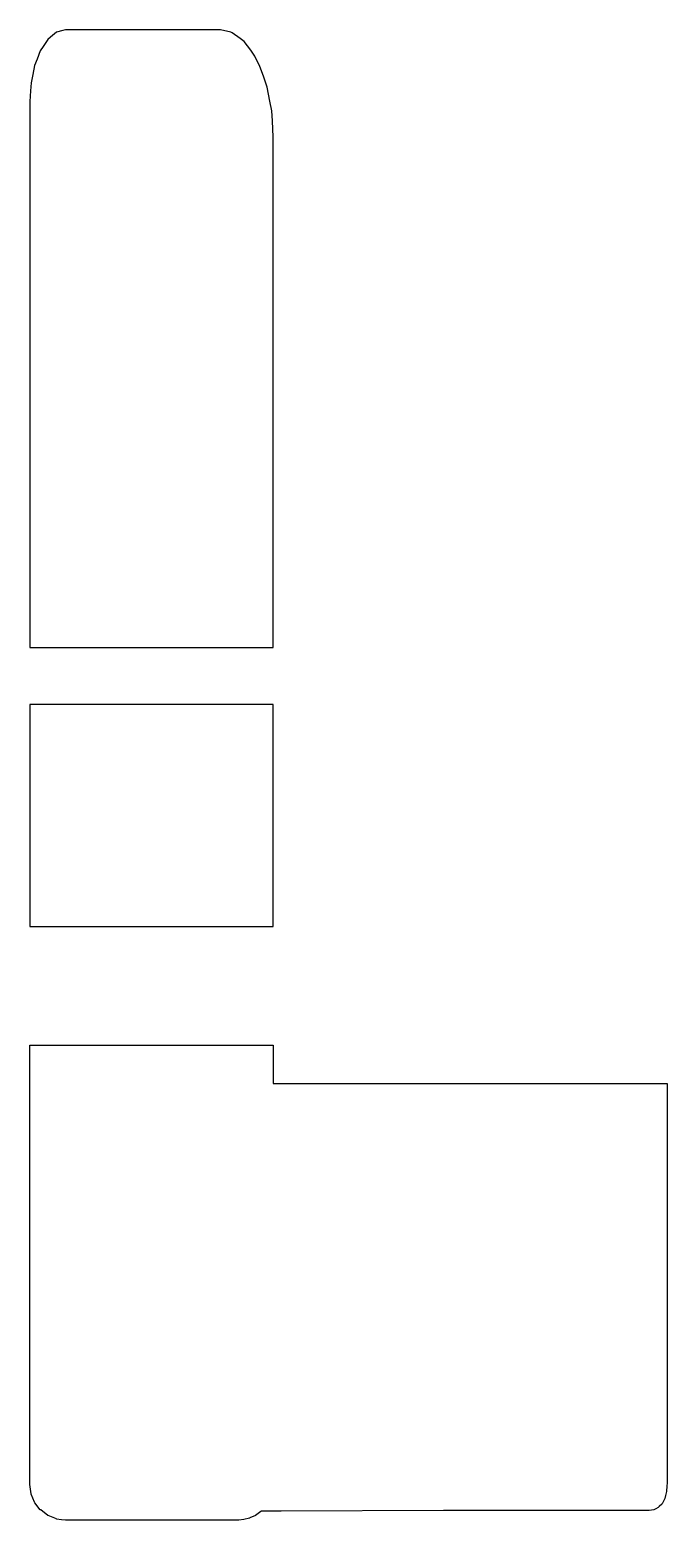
# Model space of a CAD drawing. Header units: metres. Extents: x 2.4 to 38, y -16 to 67.3.
import ezdxf

# ---------------------------------------------------------------- set-up
doc = ezdxf.new("R2010")
doc.units = ezdxf.units.M

msp = doc.modelspace()

# ---------------------------------------------------------------- linework, layer by layer
for p, q in [((3.4, 66.783), (3.137, 66.379)), ((3.555, 66.911), (3.4, 66.783)), ((3.882, 67.182), (3.555, 66.911)), ((4.249, 67.279), (3.882, 67.182)), ((4.4, 67.318), (4.249, 67.279)), ((5.643, 67.318), (4.4, 67.318)), ((13, 67.318), (5.643, 67.318)), ((13.057, 67.311), (13, 67.318)), ((13.626, 67.183), (13.057, 67.311)), ((13.698, 67.153), (13.626, 67.183)), ((14.147, 66.839), (13.698, 67.153)), ((14.363, 66.66), (14.147, 66.839)), ((14.742, 66.184), (14.363, 66.66)), ((2.986, 66.147), (2.802, 65.669)), ((3.137, 66.379), (2.986, 66.147)), ((14.963, 65.843), (14.742, 66.184)), ((15.252, 65.268), (14.963, 65.843)), ((2.668, 65.318), (2.566, 64.827)), ((2.802, 65.669), (2.668, 65.318)), ((15.46, 64.722), (15.252, 65.268)), ((2.468, 64.354), (2.439, 63.904)), ((2.566, 64.827), (2.468, 64.354)), ((15.65, 64.121), (15.46, 64.722)), ((2.439, 63.904), (2.4, 63.318)), ((15.811, 63.337), (15.65, 64.121)), ((15.909, 62.784), (15.811, 63.337)), ((2.4, 63.318), (2.4, 59.961)), ((15.949, 62.23), (15.909, 62.784)), ((16, 61.318), (15.949, 62.23)), ((16, 58.79), (16, 61.318)), ((2.4, 59.961), (2.4, 52.4)), ((16, 48.887), (16, 58.79)), ((2.4, 52.4), (2.4, 48.545)), ((2.4, 48.545), (2.4, 48.488)), ((2.4, 48.488), (2.4, 48.375)), ((2.4, 48.375), (2.4, 43.78)), ((16, 48.545), (16, 48.887)), ((16, 48.488), (16, 48.545)), ((16, 48.375), (16, 48.488)), ((16, 46.959), (16, 48.375)), ((16, 39.715), (16, 46.959)), ((2.4, 43.78), (2.4, 39.715)), ((2.4, 39.715), (2.4, 39.135)), ((16, 38.266), (16, 39.715)), ((2.4, 39.135), (2.4, 38.266)), ((2.4, 38.266), (2.4, 35.222)), ((16, 32.787), (16, 38.266)), ((2.4, 35.222), (2.4, 32.787)), ((2.4, 32.787), (11.005, 32.787)), ((11.005, 32.787), (16, 32.787)), ((16, 32.787), (16, 32.787)), ((7.395, 29.606), (2.4, 29.606)), ((2.4, 29.606), (2.4, 26.617)), ((16, 29.606), (7.395, 29.606)), ((16, 24.126), (16, 29.606)), ((2.4, 26.617), (2.4, 24.126)), ((2.4, 24.126), (2.4, 22.161)), ((16, 19.213), (16, 24.126)), ((2.4, 22.161), (2.4, 19.213)), ((2.4, 19.213), (2.4, 18.094)), ((16, 17.198), (16, 19.213)), ((2.4, 18.094), (2.4, 17.198)), ((2.4, 17.198), (5.565, 17.198)), ((5.565, 17.198), (16, 17.198)), ((16, 17.198), (16, 17.198)), ((2.4, 9.747), (2.4, 10.553)), ((2.4, 10.553), (12.835, 10.553)), ((12.835, 10.553), (16, 10.553)), ((16, 10.553), (16, 8.606)), ((16, 10.553), (16, 10.553)), ((2.4, 9.445), (2.4, 9.747)), ((2.4, 5.304), (2.4, 9.445)), ((16, 8.606), (16, 8.421)), ((16, 8.421), (17.356, 8.421)), ((17.356, 8.421), (20.364, 8.421)), ((20.364, 8.421), (37.819, 8.421)), ((37.819, 8.421), (37.992, 8.421)), ((37.992, 8.421), (37.998, 8.421)), ((37.998, 8.421), (37.999, 8.258)), ((37.999, 8.258), (37.999, 8.084)), ((37.999, 8.084), (37.999, -13.151)), ((2.4, 5.093), (2.4, 5.304)), ((2.4, 2.994), (2.4, 5.093)), ((2.4, 2.867), (2.4, 2.994)), ((2.4, 2.751), (2.4, 2.867)), ((2.4, 2.654), (2.4, 2.751)), ((2.4, -9.194), (2.4, 2.654)), ((2.4, -9.465), (2.4, -9.194)), ((2.4, -9.77), (2.4, -9.465)), ((2.4, -13.985), (2.4, -9.77)), ((37.999, -13.151), (37.999, -13.326)), ((37.999, -13.326), (37.999, -13.5)), ((2.4, -14), (2.4, -13.985)), ((2.436, -14.272), (2.4, -14)), ((37.982, -14.096), (37.968, -14.371)), ((37.992, -13.904), (37.982, -14.096)), ((37.993, -13.814), (37.992, -13.904)), ((37.999, -13.5), (37.993, -13.814)), ((2.468, -14.518), (2.436, -14.272)), ((2.478, -14.542), (2.468, -14.518)), ((2.668, -15), (2.478, -14.542)), ((37.836, -14.855), (37.764, -15.008)), ((37.866, -14.792), (37.836, -14.855)), ((37.912, -14.612), (37.866, -14.792)), ((37.966, -14.399), (37.912, -14.612)), ((37.967, -14.385), (37.966, -14.399)), ((37.968, -14.371), (37.967, -14.385)), ((2.684, -15.021), (2.668, -15)), ((2.986, -15.414), (2.684, -15.021)), ((3.007, -15.43), (2.986, -15.414)), ((3.402, -15.733), (3.007, -15.43)), ((3.426, -15.743), (3.402, -15.733)), ((3.882, -15.932), (3.426, -15.743)), ((15.001, -15.731), (14.695, -15.873)), ((15.301, -15.518), (15.001, -15.731)), ((15.303, -15.517), (15.301, -15.518)), ((15.329, -15.49), (15.303, -15.517)), ((16.435, -15.49), (15.329, -15.49)), ((25.5, -15.467), (16.435, -15.49)), ((31.265, -15.467), (25.5, -15.467)), ((37, -15.467), (31.265, -15.467)), ((37.126, -15.446), (37, -15.467)), ((37.259, -15.424), (37.126, -15.446)), ((37.36, -15.372), (37.259, -15.424)), ((37.5, -15.299), (37.36, -15.372)), ((37.56, -15.242), (37.5, -15.299)), ((37.707, -15.101), (37.56, -15.242)), ((37.722, -15.077), (37.707, -15.101)), ((37.764, -15.008), (37.722, -15.077)), ((3.895, -15.934), (3.882, -15.932)), ((4.17, -15.981), (3.895, -15.934)), ((4.4, -16), (4.17, -15.981)), ((13.382, -16), (4.4, -16)), ((14, -16), (13.382, -16)), ((14.067, -15.991), (14, -16)), ((14.351, -15.968), (14.067, -15.991)), ((14.662, -15.887), (14.351, -15.968)), ((14.695, -15.873), (14.662, -15.887))]:
    msp.add_line(p, q)

doc.saveas('drawing.dxf')
